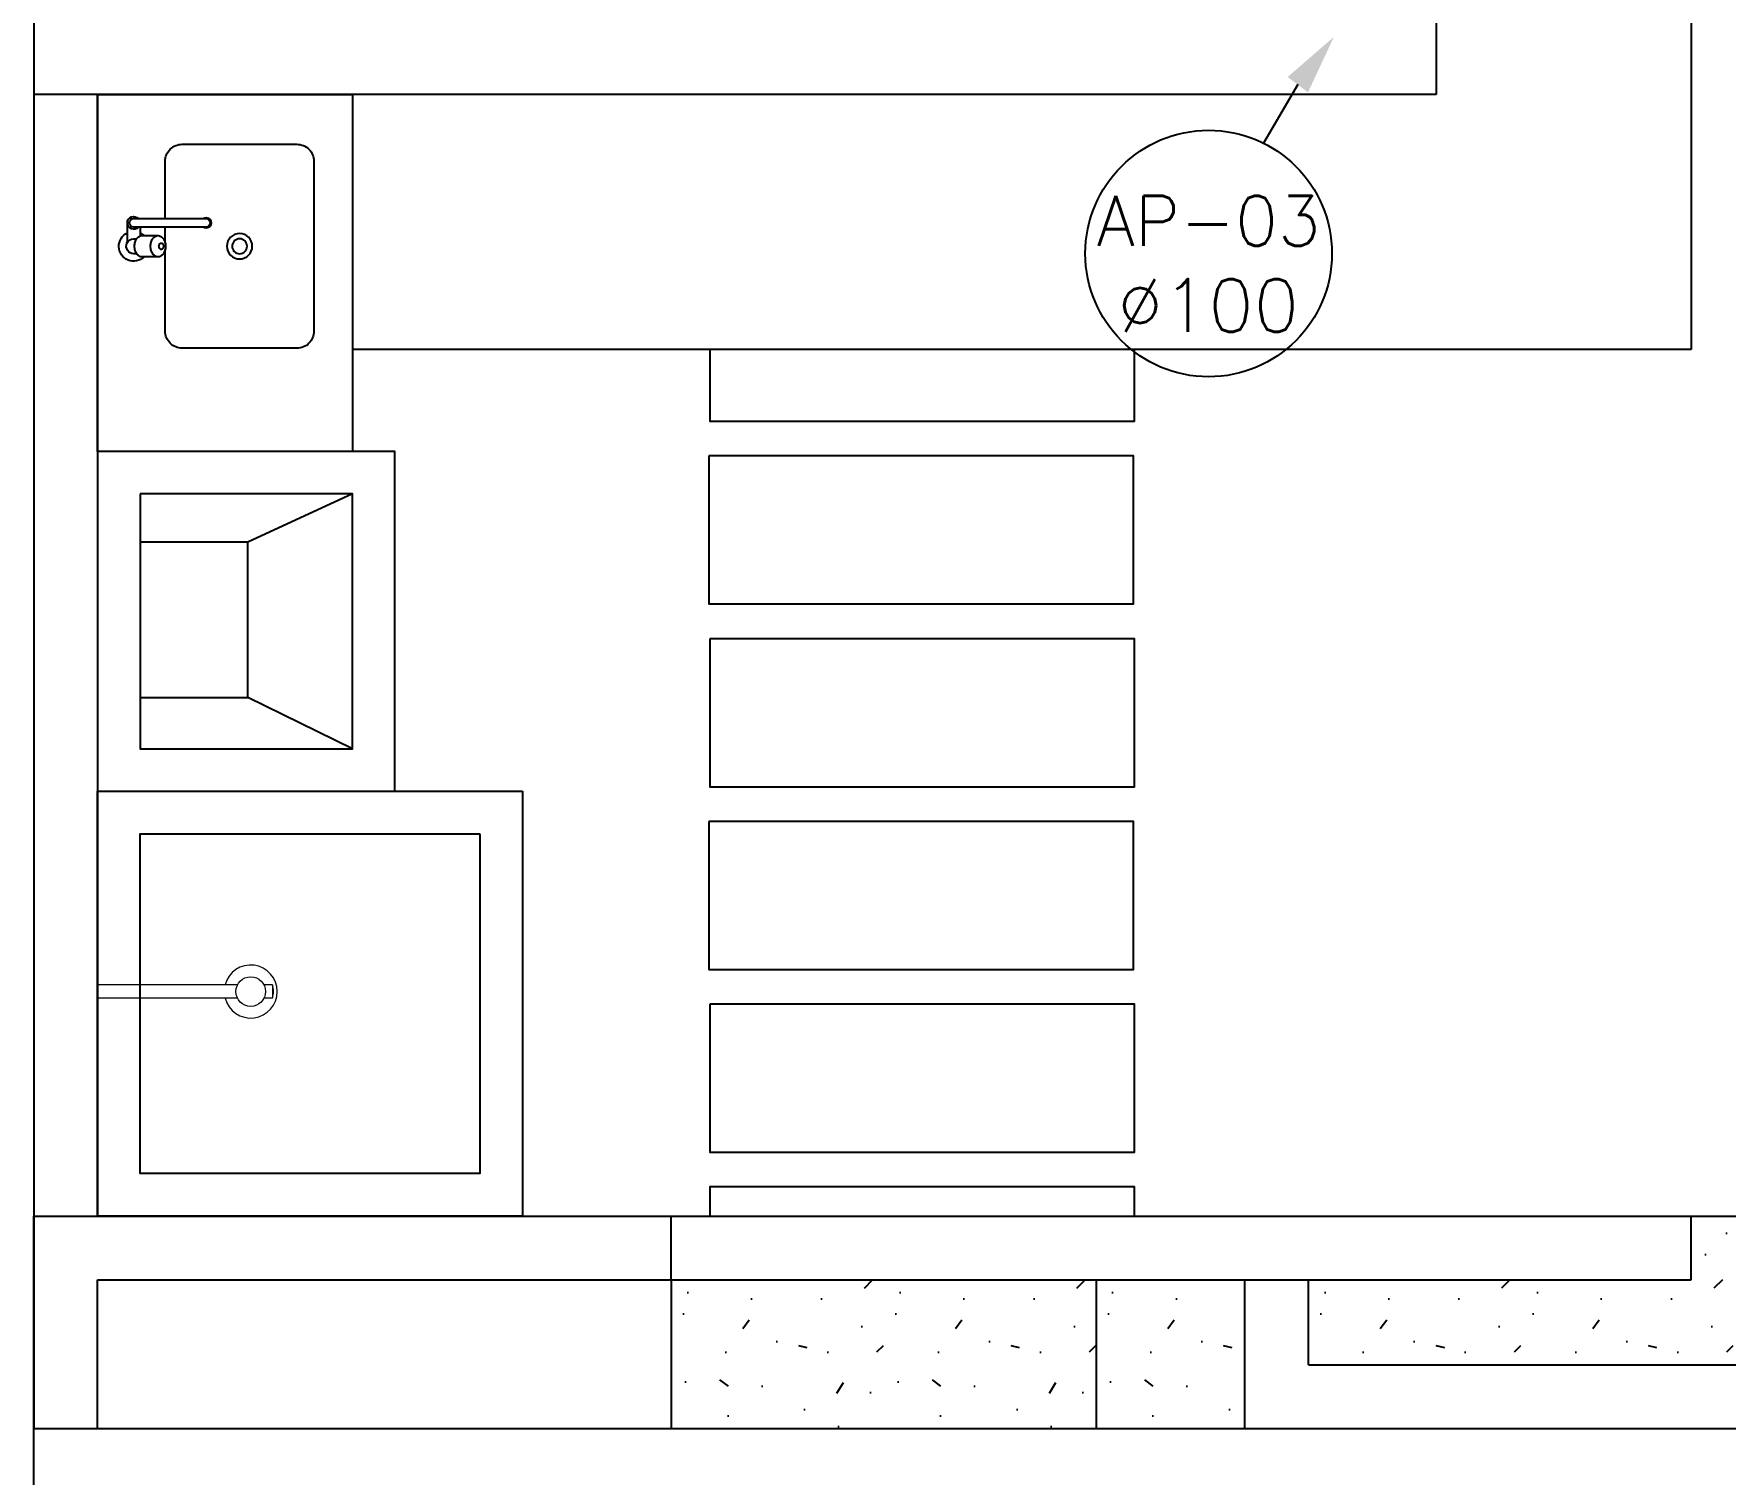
# Model space of a CAD drawing. Header units: millimetres. Extents: x -336 to -33, y -135 to 770.
# Drawn here: x -178.43 to -170.47, y 703.34 to 710.12 of the extents above; entities that cross this region are included whole.
import ezdxf
from ezdxf.enums import TextEntityAlignment as Align

# ---------------------------------------------------------------- set-up
doc = ezdxf.new("R2010")
doc.units = ezdxf.units.MM
doc.header["$LTSCALE"] = 50
doc.header["$MEASUREMENT"] = 0
doc.linetypes.add('CONTINU', pattern=[0])
doc.layers.get('0').update_dxf_attribs({"linetype": 'CONTINUOUS'})
doc.layers.add('-HIDRO', color=8, linetype='CONTINUOUS')
doc.layers.add('A-PEN-C', color=4, linetype='CONTINUOUS')
doc.layers.add('E-Lay-9', color=9, linetype='CONTINUOUS', lineweight=9)
doc.styles.add('ROMANS', font='romans', dxfattribs={"height": 0.1})

# ---------------------------------------------------------------- blocks, each defined once
blk = doc.blocks.new('Cuba coz')
at = {"color": 8}
blk.add_line((7.5, -4.5), (7.5, -2.41), dxfattribs=at)
for points in [[(13.41, -6.5), (13.41, -20, 0.414214), (17.41, -24), (44.41, -24, 0.414214), (48.41, -20), (48.41, 20, 0.414214), (44.41, 24), (17.41, 24, 0.414214), (13.41, 20), (13.41, 0.74)], [(6.7, 1.75), (6, 1.75, 0.546464), (4.41, -0.73, -0.10784), (4.5, -1.15), (4.5, -5.5)], [(11.72, 2.5), (7.96, 2.5, 0.133256), (7.32, 2.33, 0.106756), (6.71, 1.77, 0.082828), (6.34, 0.99, 0.071352), (6.19, 0, 0.071352), (6.34, -0.99, 0.082828), (6.71, -1.77, 0.106756), (7.32, -2.33, 0.133256), (7.96, -2.5), (11.72, -2.5)], [(4.41, -0.73, 0.293273), (6, -1.75), (6.7, -1.75)], [(13.41, -1), (13.41, -4.5, 0.414214)]]:
    blk.add_lwpolyline(points, format="xyb", dxfattribs=at)
for points in [[(11.72, -2.5, 0.133256), (12.36, -2.33, 0.106756), (12.97, -1.77, 0.082828), (13.35, -0.99, 0.071352), (13.49, 0, 0.071352), (13.35, 0.99, 0.082828), (12.97, 1.77, 0.106756), (12.36, 2.33, 0.133256), (11.72, 2.5, 0.133256), (11.08, 2.33, 0.106756), (10.47, 1.77, 0.082828), (10.1, 0.99, 0.071352), (9.95, 0, 0.071352), (10.1, -0.99, 0.082828), (10.47, -1.77, 0.106756), (11.08, -2.33, 0.133256)], [(12.47, 0.75, 0.133256), (12.28, 0.7, 0.106756), (12.1, 0.53, 0.082828), (11.98, 0.3, 0.071352), (11.94, 0, 0.071352), (11.98, -0.3, 0.082828), (12.1, -0.53, 0.106756), (12.28, -0.7, 0.133256), (12.47, -0.75, 0.133256), (12.66, -0.7, 0.106756), (12.85, -0.53, 0.082828), (12.96, -0.3, 0.071352), (13, 0, 0.071352), (12.96, 0.3, 0.082828), (12.85, 0.53, 0.106756), (12.66, 0.7, 0.133256)], [(6, -6.5), (23, -6.5, 1), (23, -4.5), (6, -4.5, 1)]]:
    blk.add_lwpolyline(points, format="xyb", close=True, dxfattribs=at)
for radius in [3, 1.75]:
    blk.add_circle((30.91, 0), radius, dxfattribs=at)
for centre, radius, start, end in [((6, 0), 3.5, 45.5847, 244.6231), ((6, 0), 3.5, 295.3769, 314.4153), ((6, -5.5), 1.5, 41.8103, 318.1897), ((23, -5.5), 1.25, 233.1301, 126.8699)]:
    blk.add_arc(centre, radius, start, end, dxfattribs=at)
blk = doc.blocks.new('Chuveiro')
at = {"layer": 'E-Lay-9', "color": 8}
for p, q in [((-0.0311, 0.0156), (-0.3604, 0.0156)), ((0.0509, 0.0156), (0.0311, 0.0156)), ((0.0509, 0.0156), (0.0509, -0.0156)), ((-0.0311, -0.0156), (-0.3604, -0.0156)), ((0.0509, -0.0156), (0.0311, -0.0156))]:
    blk.add_line(p, q, dxfattribs=at)
blk.add_circle((0, 0), 0.0348, dxfattribs=at)
for centre, radius, start, end in [((0, 0), 0.0624, 194.4775, 165.5225), ((0.0093, 0), 0.0444, 339.4266, 20.5734)]:
    blk.add_arc(centre, radius, start, end, dxfattribs=at)

msp = doc.modelspace()

# ---------------------------------------------------------------- hatches: boundary and pattern name
at = {"layer": '-HIDRO', "linetype": 'Continuous'}
h = msp.add_hatch(dxfattribs=at)
h.set_pattern_fill('STIP2', color=256, angle=-90, style=0, pattern_type=2)
h.set_pattern_definition([(270, (-1608.5358, 613.0324), (1, -2e-16), [0, -1]), (270, (-1608.6958, 612.9124), (1, -2e-16), [0, -1]), (270, (-1608.9358, 612.9624), (1, -2e-16), [0, -1]), (270, (-1609.1658, 612.6124), (1, -2e-16), [0, -1]), (270, (-1608.8058, 612.6424), (1, -2e-16), [0, -1]), (270, (-1608.5658, 612.3724), (1, -2e-16), [0, -1]), (270, (-1608.4958, 612.7224), (1, -2e-16), [0, -1]), (270, (-1608.9058, 612.3024), (1, -2e-16), [0, -1]), (270, (-1609.2258, 612.3524), (1, -2e-16), [0, -1]), (270, (-1609.3758, 613.0924), (1, -2e-16), [0, -1]), (270, (-1609.1758, 612.9124), (1, -2e-16), [0, -1]), (270, (-1609.3658, 612.7724), (1, -2e-16), [0, -1]), (270, (-1608.7258, 612.1624), (1, -2e-16), [0, -1]), (270, (-1608.9758, 612.4824), (1, -2e-16), [0, -1]), (270, (-1608.6458, 612.5624), (1, -2e-16), [0, -1]), (270, (-1608.7358, 612.3924), (1, -2e-16), [0, -1]), (270, (-1609.0058, 612.7524), (1, -2e-16), [0, -1]), (270, (-1608.4658, 612.4724), (1, -2e-16), [0, -1]), (270, (-1609.0558, 612.1624), (1, -2e-16), [0, -1]), (270, (-1609.3558, 612.1924), (1, -2e-16), [0, -1]), (345.9638, (-1608.83584, 612.94241), (-3.000000546, 0.999998057), [0.041231, -4.081875]), (239.0362, (-1608.62584, 612.77241), (2.000002484, 2.999998022), [0.05831, -5.772642]), (248.1986, (-1608.85584, 612.48241), (-0.99999991, -3.000000273), [0.053852, -5.331313]), (59.0362, (-1609.33584, 612.47241), (-2.000002484, -2.999998022), [0.05831, -5.772642]), (323.1301, (-1609.20584, 612.78241), (2.999999918, -2.000000123), [0.05, -4.95]), (225, (-1608.48584, 612.2524), (-4e-16, -1.0000003), [0.056569, -1.357645]), (11.3099, (-1609.10584, 612.32241), (4.000000752, 0.999997632), [0.05099, -5.048029]), (233.1301, (-1609.06584, 613.06241), (-2.000000123, -2.999999918), [0.05, -4.95]), (225, (-1608.43584, 612.9424), (-4e-16, -1.0000003), [0.042426, -1.371787])])
h.paths.add_polyline_path([(-173.3916, 703.5533), (-173.3916, 704.2533), (-175.4324, 704.2533), (-175.4324, 703.5533)])
h.paths.add_polyline_path([(-172.7324, 703.5533), (-172.7324, 704.2533), (-173.3916, 704.2533), (-173.3916, 703.5533)])
h.paths.add_polyline_path([(-164.7324, 703.8533), (-164.7324, 704.5533), (-170.6324, 704.5533), (-170.6324, 704.2533), (-172.4324, 704.2533), (-172.4324, 703.8533)])
h.paths.add_polyline_path([(-165.3439, 703.9398), (-165.3439, 703.4794), (-164.8858, 703.4794), (-164.8858, 703.9398)], flags=9)
h.paths.add_polyline_path([(-165.3439, 704.4398), (-165.3439, 703.9794), (-164.8858, 703.9794), (-164.8858, 704.4398)], flags=24)

# ---------------------------------------------------------------- linework, layer by layer
for p, q in [((-178.4324, 747.2511), (-178.4324, 709.8333)), ((-171.8324, 716.5333), (-171.8324, 709.8333)), ((-170.6324, 715.3333), (-170.6324, 708.6333)), ((-171.8324, 709.8333), (-178.4324, 709.8333)), ((-178.1324, 709.8333), (-178.1324, 704.5533)), ((-176.9324, 709.8333), (-176.9324, 708.1533)), ((-170.6324, 708.6333), (-176.9324, 708.6333)), ((-176.9324, 707.9533), (-177.4258, 707.7257)), ((-176.9324, 706.7533), (-177.4258, 706.9948)), ((-178.4324, 703.5533), (-178.4324, 704.5533)), ((-178.4324, 704.2533), (-178.4324, 704.5533)), ((-178.4324, 703.5533), (-178.4324, 704.5533)), ((-178.4324, 704.5533), (-175.4324, 704.5533)), ((-175.4324, 704.2533), (-175.4324, 704.5533)), ((-175.4324, 704.5533), (-175.1324, 704.5533)), ((-175.1324, 704.5533), (-170.6324, 704.5533)), ((-172.7324, 704.5533), (-164.7324, 704.5533)), ((-170.6324, 704.2533), (-170.6324, 704.5533)), ((-178.1324, 703.5533), (-178.1324, 704.2533)), ((-178.1324, 704.2533), (-175.4324, 704.2533)), ((-175.4324, 704.2533), (-175.4324, 703.5533)), ((-175.4324, 704.2533), (-170.6324, 704.2533)), ((-173.4324, 704.2533), (-173.4324, 703.5533)), ((-172.7324, 703.5533), (-172.7324, 704.2533)), ((-172.4324, 703.8533), (-172.4324, 704.2533)), ((-172.4324, 703.8533), (-164.7324, 703.8533)), ((-178.4324, 698.5533), (-178.4324, 703.5533)), ((-178.4324, 703.5533), (-178.1324, 703.5533)), ((-178.1324, 703.5533), (-174.6324, 703.5533)), ((-175.4324, 703.5533), (-172.7324, 703.5533)), ((-172.7324, 703.5533), (-164.7324, 703.5533))]:
    msp.add_line(p, q, dxfattribs=at)
at = {"layer": '-HIDRO', "linetype": 'CONTINU'}
msp.add_line((-178.4324, 709.8333), (-178.4324, 703.5533), dxfattribs=at)
msp.add_lwpolyline([(-176.9324, 709.8333), (-176.9324, 708.1533), (-178.1323, 708.1533), (-178.1324, 709.8333)], close=True, dxfattribs=at)
at = {"layer": '-HIDRO', "linetype": 'Continuous'}
for points in [[(-175.2498, 708.6333), (-175.2498, 708.2951), (-173.2517, 708.2951), (-173.2517, 708.6333)], [(-173.2517, 704.5533), (-173.2517, 704.6913), (-175.2498, 704.6913), (-175.2498, 704.5533)]]:
    msp.add_lwpolyline(points, dxfattribs=at)
for points in [[(-178.1324, 708.1533), (-178.1324, 706.5533), (-176.7324, 706.5533), (-176.7324, 708.1533)], [(-175.2545, 708.1316), (-175.2545, 707.435), (-173.2564, 707.435), (-173.2564, 708.1316)], [(-177.9324, 707.9533), (-177.9324, 706.7533), (-176.9324, 706.7533), (-176.9324, 707.9533)], [(-177.9324, 707.7257), (-177.9324, 706.9948), (-177.4258, 706.9948), (-177.4258, 707.7257)], [(-175.2498, 707.2715), (-175.2498, 706.5749), (-173.2517, 706.5749), (-173.2517, 707.2715)], [(-176.1324, 706.5533), (-176.1324, 704.5533), (-178.1324, 704.5533), (-178.1324, 706.5533)], [(-175.2545, 706.4115), (-175.2545, 705.7148), (-173.2564, 705.7148), (-173.2564, 706.4115)], [(-176.3324, 706.3533), (-176.3324, 704.7533), (-177.9324, 704.7533), (-177.9324, 706.3533)], [(-175.2498, 705.5514), (-175.2498, 704.8547), (-173.2517, 704.8547), (-173.2517, 705.5514)]]:
    msp.add_lwpolyline(points, close=True, dxfattribs=at)
at = {"layer": 'A-PEN-C'}
msp.add_line((-172.4829, 709.8794), (-172.6441, 709.6039), dxfattribs=at)
msp.add_circle((-172.9029, 709.0845), 0.5803, dxfattribs=at)
msp.add_solid([(-172.3132, 710.1041), (-172.435, 709.8432), (-172.5309, 709.9155)], dxfattribs=at)

# ---------------------------------------------------------------- block references
at = {"layer": '-HIDRO', "xscale": -0.02000000000043656, "yscale": 0.02000000000043656, "zscale": 0.02, "rotation": 180}
msp.add_blockref('Cuba coz', (-178.0821, 709.1188, -12.6692), dxfattribs=at)
at = {"layer": '-HIDRO', "xscale": 2, "yscale": 2, "zscale": 2}
msp.add_blockref('Chuveiro', (-177.4115, 705.6105), dxfattribs=at)

# ---------------------------------------------------------------- texts
at = {"layer": 'A-PEN-C', "style": 'ROMANS'}
for s, height, p in [('AP-03', 0.234, (-172.9029, 709.1215)), ('%%C100', 0.24935, (-172.9044, 708.7152))]:
    msp.add_text(s, height=height, dxfattribs=at).set_placement(p, align=Align.CENTER)

doc.saveas('drawing.dxf')
